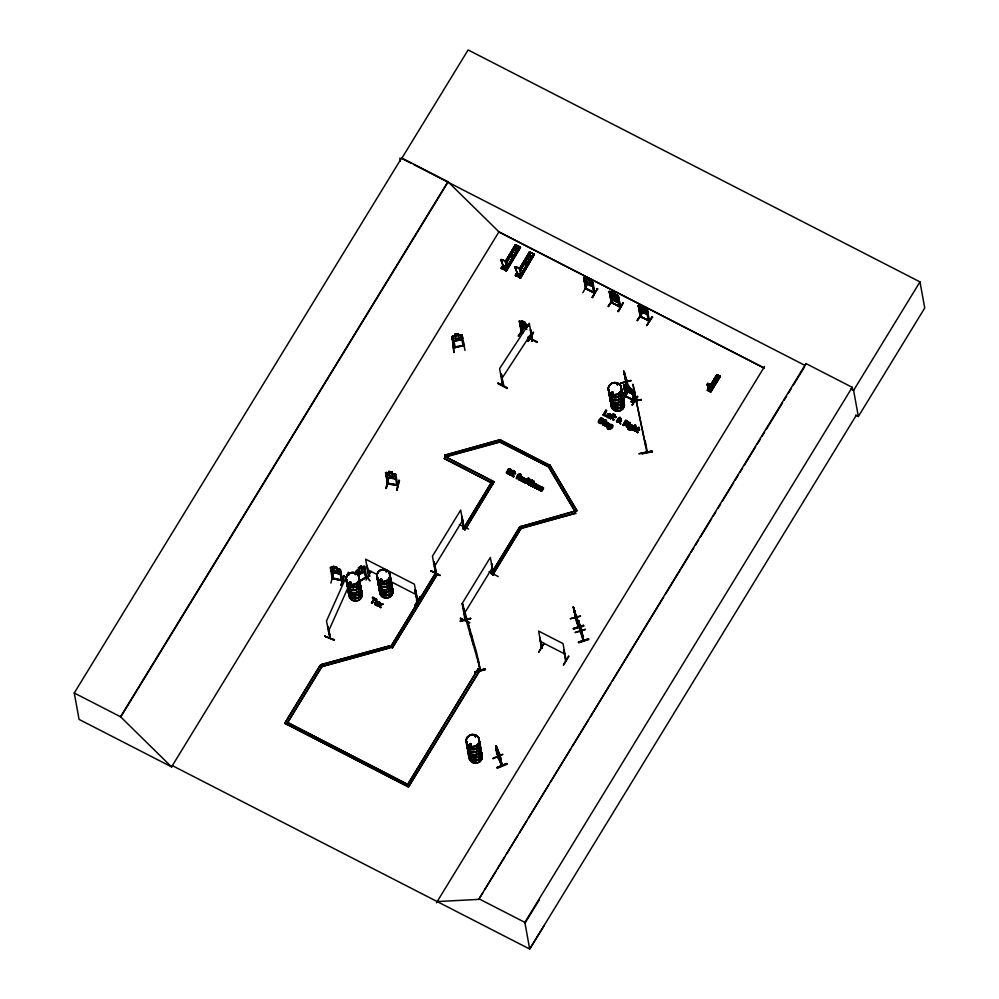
<?xml version="1.0" encoding="UTF-8"?>
<svg xmlns="http://www.w3.org/2000/svg" width="999" height="999" viewBox="0 0 999 999"><rect width="100%" height="100%" fill="white"/><g stroke="black" fill="none" stroke-linecap="round" stroke-linejoin="round"><path stroke-width="1.5" d="M636.126 401.498L636.276 400.462L636.151 401.598M522.465 477.285L522.265 478.359M368.731 575.624L369.405 576.086M368.718 575.212L369.705 576.011M417.644 600.374L416.458 600.274L417.607 600.661M520.292 322.29C517.544 317.232 526.348 348.364 520.754 323.489M529.545 335.726C528.483 337.013 531.93 336.626 529.77 335.776M530.569 336.238L530.169 336.488M625.461 396.378L625.724 395.604L626.198 396.403M626.348 396.803L625.486 390.509M634.765 400.274C632.579 399.238 637.112 402.722 626.435 396.553M542.544 490.097L542.37 489.223M585.514 288.661L583.628 277.435C592.157 276.386 599.537 293.169 585.352 282.742L584.253 280.881L585.476 282.642L592.382 286.176M584.727 278.321L583.716 278.197L584.54 278.621L586.538 289.123L585.451 288.212M586.438 289.073L585.539 282.792M594.455 292.882L585.551 288.311M594.08 292.482L591.845 282.367L592.857 282.492L594.855 292.994L585.801 288.349L583.728 277.51M594.78 292.607L593.743 292.532M611.113 302.222L620.516 306.88L618.518 296.441L617.694 296.016L618.044 299.3M611.176 302.547L612.1 303.097M611.738 299.725C613.661 306.993 611.625 299.225 611.288 302.635L609.29 291.383L618.231 296.091L617.12 295.03M618.194 295.966L620.329 307.242L619.305 306.78L620.342 306.793M640.197 316.758L638.249 305.482L647.202 310.19C650.174 317.32 643.169 312.675 639.984 310.776L638.823 309.016M640.571 316.346L649.2 321.278M648.314 320.529L649.412 320.592L640.921 317.145L639.173 306.656L638.349 306.231L639.348 306.356M436.313 571.965L435.377 572.714L435.901 571.753L436.388 572.34L434.078 561.763L435.876 572.29M464.123 527.01C462.075 529.52 464.635 524.525 463.511 527.547M465.596 620.079L465.659 619.093L465.072 620.054M493.743 573.975L493.269 575.262L493.818 574.35L492.844 575.024L493.743 574.437L491.508 563.773L493.356 575.112M540.509 488.324L541.508 487.087L543.231 487.687L543.256 488.748L543.606 487.912L541.47 486.875L540.634 488.661M509.927 472.34L508.716 474.1L506.518 473.002M539.635 487.075L539.098 485.876M497.689 756.443L498.214 757.829L495.791 745.741L498.189 756.792M501.785 764.784L499.837 754.32L501.798 765.821L499.213 753.084L499.65 754.62M498.164 756.48L502.172 765.634L499.837 754.32M503.009 385.127L501.261 374.175L503.558 384.752L502.847 385.277M531.818 340.821L532.704 340.259L531.755 340.909L532.642 340.259L530.407 329.595L531.755 340.909M606.83 416.034L608.079 413.686L610.551 414.273M610.826 414.885L610.714 415.784M536.975 487.312L537.025 488.049M618.369 418.818L619.855 417.345L621.091 419.105A1.349 1.249 -10.3 0 1 620.067 419.78L620.104 419.992A1.349 1.249 -10.3 0 0 621.128 419.33L620.154 417.42M374.675 603.471C374.7 605.781 378.221 605.132 374.887 604.42M522.09 480.844C522.352 478.196 525.936 475.961 523.176 479.97M334.49 639.597L324.725 636.338M324.787 636.238L334.34 640.197M510.926 255.544L511.238 254.658M513.124 256.019L513.249 255.357M513.236 255.756L513.211 255.082M512.187 475.349L512.312 476.223M527.322 483.116L528.708 484.702L527.285 483.354M541.421 647.851L541.558 647.477M542.032 647.677L541.446 648.264L542.157 648.064L539.785 637.437L541.421 647.926M565.359 660.102L565.933 660.726M604.145 420.741C603.521 426.423 593.593 422.789 601.286 417.782L603.933 419.817M349.213 582.854L349.75 582.042L349.538 582.979M349.525 582.554L350.412 583.428L350.724 582.217M355.344 574.45L355.307 574.737M380.332 579.82L380.582 579.095M380.319 580.019L381.381 580.069M386.326 570.741L385.839 571.053M386.588 570.879L386.463 571.728M470.904 743.543A6.606 6.119 -10.3 0 0 469.542 744.555L470.279 745.466M470.092 745.316L470.879 744.392M475.224 736.275L475.224 736.413M611.388 393.169L611.55 392.432M612.212 393.469L611.85 392.307M613.061 393.007L612.862 392.282M617.02 384.378L617.182 384.752M617.257 384.153L617.594 384.902L618.044 384.066M617.732 383.953L617.594 384.627L617.182 383.991M715.459 381.668L715.072 382.38M707.617 383.529L709.365 383.991L709.814 385.514A2.36 0.687 31.5 0 1 710.489 387.1L710.676 390.247L708.641 389.21L707.617 385.626A2.36 0.687 31.5 0 1 707.779 384.478L707.692 383.416L707.854 384.353A2.36 0.687 31.5 0 0 707.692 385.514L707.617 385.626M366.571 577.022L358.629 581.793L366.358 576.997M503.359 268.344L504.258 268.032M503.459 267.932L504.183 268.281L503.496 267.907M504.258 267.208L504.532 267.607M517.507 275.674L518.306 275.574M518.144 274.213C519.13 274.238 517.719 275.786 518.081 274.737M518.131 275.886L517.47 275.449M536.65 485.164L536.238 483.816M636.688 428.534C637.225 426.398 632.879 426.91 636.076 427.247M609.115 426.835C610.576 421.216 612.999 429.508 609.215 426.985M628.184 422.465L626.136 423.976L626.685 427.06L625.386 423.813L624.662 423.439L623.588 425.474L624.662 423.439M608.403 426.673L610.039 424.263L612.137 425.05M573.501 607.317L573.126 606.743L575.886 618.631M578.021 626.598L578.209 625.611M578.196 626.76L576.411 615.634L578.234 627.047L575.162 617.407M580.918 631.693L580.182 630.993M430.944 570.716L440.147 575.536L430.944 570.953M430.969 570.904L440.159 575.274M460.414 618.668L469.892 622.839L460.664 618.206M460.664 618.244L460.427 618.681M329.857 637.574L329.832 636.638L329.945 637.524M329.895 637.512L326.486 621.041L348.364 572.152L348.901 575.137M387.699 483.966L385.602 472.777L389.061 472.814L388.823 471.528M385.776 473.114L386.638 473.601L388.648 484.065L387.5 483.166M385.602 472.777L386.613 472.39M386.226 476.223L387.575 477.647L395.517 478.846L387.525 477.572M388.698 471.478L392.108 472.015L388.698 471.478L389.036 472.927L387.412 473.076L387.849 475.487L392.907 477.297L394.418 476.535L393.981 474.138L392.207 473.439L391.995 472.04M385.926 488.474L388.499 478.646L385.964 488.449M388.449 478.658L386.438 488.336M388.511 483.291L387.437 483.553M388.648 484.065L388.648 483.354L397.927 485.202L387.674 483.566L388.561 484.128M396.428 477.859L395.404 478.896M395.704 474.3L397.852 485.539L396.728 485.414L396.853 484.627M398.876 480.307L399.5 480.619L396.865 490.222L398.938 480.319M507.217 387.824L498.164 383.216M498.214 382.904L497.939 383.604L506.993 388.424M319.917 665.546L321.765 666.783L389.76 647.827L321.703 666.458L319.917 665.546L284.653 723.189L408.454 787.025L479.995 670.516L476.91 653.608L462.375 603.296L466.058 620.953L465.659 619.467L465.109 620.354L462.137 603.533L490.359 557.43L493.406 574.238M626.011 383.179L625.786 382.167M625.824 382.267L626.073 381.693M511.138 470.804L511.088 469.792M521.765 477.834L519.93 476.411L521.515 477.147M603.321 421.378L603.396 420.679M627.409 422.452L625.536 423.214M503.658 268.381L504.095 268.431M375.462 603.346L375.424 604.083L376.985 604.32L378.546 601.773L379.158 602.085L377.098 605.731L376.685 604.82M506.393 472.34C509.353 469.967 506.006 470.654 506.555 473.226M522.877 480.219L522.914 481.093M608.728 424.338L608.691 423.314M329.97 637.886L327.997 626.56L330.207 636.663M604.095 421.054L602.147 423.301L598.488 422.352M336.713 567.045L333.366 566.283L333.716 567.644L331.281 567.17L340.234 569.63L342.407 580.769L341.546 579.757M330.931 570.829L332.267 572.315M333.167 577.922L333.254 578.783L332.23 572.24M333.566 573.301L330.881 583.091M332.405 578.571L332.23 577.759M333.241 578.708L332.342 577.784M333.366 566.283L333.691 567.744L332.093 567.794L332.53 570.204L334.39 571.603L337.512 572.302L338.998 571.653L338.561 569.255L336.95 568.331M339.086 568.918L336.838 568.344M341.458 579.807L341.458 580.669L339.585 569.755L340.497 569.967L342.507 580.444L332.217 578.533L330.307 567.382L331.368 567.12M340.372 569.53L339.073 568.843M340.497 569.967L339.485 570.092M340.06 574.113L332.192 572.34M340.971 573.089L339.972 574.05M341.084 585.389L343.818 575.611L341.084 585.389L344.38 575.923L343.793 575.611M512.962 475.262L513.898 476.423L513.199 474.862M535.851 485.277L535.826 484.378M613.186 419.393L613.461 418.344M635.888 428.646L635.739 427.622L634.353 427.435L632.817 430.207L634.353 427.435M637.1 431.006L637.986 432.142M610.789 415.209C610.876 419.031 604.195 411.938 610.314 416.483M374.712 603.696L376.311 600.624L376.96 601.148L375.761 603.096M435.514 572.889L390.584 646.99L392.357 647.901L437.412 574.263L435.414 573.014M463.711 527.797L463.773 526.798L463.224 527.634M465.984 619.842L465.522 620.504M512.225 475.574L513.586 472.914L512.325 475.312M527.36 483.341L527.559 482.579M612.487 419.056L613.886 416.608L612.362 415.634L610.564 418.581L612.362 415.634M636.363 431.306L637.762 428.871M504.02 267.22L504.745 267.37L504.083 266.983M518.806 274.65L518.281 274.475M536.613 484.952L535.027 487.987L534.378 487.462L535.564 485.502M608.566 425.736C607.417 428.359 612.412 428.646 608.603 427.322M629.008 426.91L630.594 424.837L632.679 425.636M627.135 383.691L623.688 371.116M453.871 347.352L454.72 347.315M453.596 347.115L454.72 346.865L454.882 347.627C455.919 345.304 450.874 335.189 452.872 337.187M503.459 384.915L502.609 385.489L503.421 384.465M617.469 421.004L618.768 419.88L618.393 418.931M365.247 569.455L364.46 571.428L357.592 575.549L364.535 571.428L365.309 569.542M542.494 489.885L542.232 490.671M539.135 486.101L537.537 486.525L539.448 487.512L539.597 486.863M610.052 414.61C607.779 412.287 608.091 417.17 610.139 415.084M609.989 415.734L610.014 414.385M509.902 472.727L508.678 473.888L506.718 473.264M327.972 627.509L328.334 626.685M334.315 640.272L324.737 636.026M350.786 582.529L349.687 582.554L350.237 583.428M351.124 583.291L350.749 581.992L349.725 582.017M380.282 580.394L381.868 579.957M469.293 744.642L470.279 743.918M471.166 745.316L471.004 744.18L469.967 744.367M475.999 736.413L475.349 736.775M508.678 470.092L509.265 469.268L510.302 469.83M328.384 631.493L348.389 586.8M508.041 469.38L507.979 470.604M618.406 418.494L619.892 417.57M576.598 619.505L573.863 610.152L574.313 612.449M581.618 633.079L578.896 623.738L579.333 626.036M511.101 470.579L509.615 471.753L510.976 470.841M609.19 426.398L611.201 425.137M629.957 426.223C628.446 429.645 633.953 427.597 632.067 425.736M629.732 426.973L630.344 425.736M603.284 421.166L601.947 422.914L599.45 422.165L601.61 418.631L603.408 420.454M608.029 423.901L605.107 424.2M608.566 424.65L608.553 423.077L606.555 422.09L606.243 422.889L607.817 423.426M536.451 487.025L538.286 485.202L540.284 486.563M537.225 486.75C543.743 491.271 535.739 483.966 537.112 488.274M607.767 414.985L608.254 417.045M607.804 415.197L607.567 416.271M540.134 487.337L539.772 488.249M374.812 603.396L376.311 600.624M527.447 483.079L528.596 479.995M536.513 485.239L535.027 487.987M636.538 428.608C632.679 433.741 637.936 429.37 636.276 427.185M629.145 426.536L631.655 425.025A1.873 1.736 -10.3 0 1 632.729 425.849M535.814 485.052L534.415 487.674M635.851 428.421L634.452 431.044L635.601 428.871M522.927 480.432L524.325 477.797M502.122 765.546L498.139 756.78M637.137 431.218L638.324 428.971L639.497 429.757L638.324 428.971M501.635 261.513A3.534 1.036 30.8 0 1 501.298 259.665A3.534 1.036 30.8 0 1 505.631 261.838A3.534 1.036 30.8 0 1 505.969 263.686L506.256 268.406L503.184 266.87L501.735 261.326A3.534 1.036 30.8 0 1 501.398 259.478A3.534 1.036 30.8 0 1 505.744 261.651A3.534 1.036 30.8 0 1 506.081 263.499L506.356 268.219L503.296 266.683L501.735 261.326M501.885 268.669L501.448 267.657L502.872 265.259L507.592 268.244L503.221 265.447L501.248 268.356L502.784 265.709M505.157 261.813L515.284 244.78L520.616 247.415L506.543 270.966L501.248 268.356M505.244 261.85L515.584 244.668L520.192 246.965L506.231 270.729L520.192 246.965M503.184 265.834L501.298 268.381M505.519 261.913L515.309 244.805M503.321 265.984L501.898 268.381L501.448 267.657M505.744 262.1L515.984 245.13L505.831 262.15M506.056 262.262L516.296 245.292M504.295 266.471C502.422 270.005 501.048 269.33 504.008 266.184M506.331 262.312L516.508 245.255L505.944 263.898M504.07 266.283L502.422 268.856M505.631 263.674L516.508 245.255M505.856 263.861L516.833 245.567M503.271 268.781L502.934 267.857L504.545 269.705L504.47 268.344L503.059 267.645L504.67 269.493M505.057 270.23L518.331 247.977M515.709 253.459L505.594 270.504L518.993 246.603L519.717 246.965M517.27 250.849L518.831 248.227M518.943 248.276L505.694 269.78L506.168 270.629M505.956 270.679L520.242 247.153M515.734 268.756L515.846 268.569A3.534 1.036 30.8 0 1 515.509 266.721A3.534 1.036 30.8 0 1 519.842 268.893A3.534 1.036 30.8 0 1 520.179 270.741L520.354 275.637L517.282 274.101L515.734 268.756A3.534 1.036 30.8 0 1 515.397 266.908A3.534 1.036 30.8 0 1 519.742 269.068A3.534 1.036 30.8 0 1 520.067 270.916M520.654 278.209L515.546 274.887C520.791 266.845 512.05 281.493 516.895 272.952M515.546 274.887L520.279 277.934L534.29 254.208L529.383 252.01L519.255 269.043L529.695 251.898L534.29 254.208L520.641 278.209M517.282 273.077L515.359 275.587M519.63 269.156L529.695 251.898M515.996 275.612L517.432 273.227M519.842 269.343L530.094 252.372L519.942 269.38M517.282 274.101L515.846 268.569M520.154 269.493L530.631 252.56L519.742 270.904M518.119 273.426L516.246 276.036L516.883 276.361M519.642 270.866L530.894 252.772M518.181 273.526L516.296 276.074M519.955 271.091L524.65 263.249M526.211 260.627L530.107 254.083M520.054 271.141L524.762 263.286M526.298 260.677L530.219 254.133M517.245 276.236L518.781 276.723L517.157 274.887L517.47 276.286M517.669 275.899L518.181 275.412M518.568 275.587L517.032 275.087M520.629 274.8L532.317 255.157M519.705 277.747L519.043 277.397L533.766 254.183M521.216 275.1L532.155 256.78M519.892 277.56L532.267 256.818M520.054 277.909L534.34 254.383L520.329 277.972M522.065 321.004L524.887 322.402L526.048 328.833L521.041 326.336L519.255 321.141L522.352 322.19M522.24 322.09L522.015 320.804L523.226 327.435M521.041 326.336L527.01 329.195M524.975 322.415L521.953 320.904M525.212 323.701L525.037 322.315M528.309 325.662L520.179 321.228M609.627 294.081L618.681 298.601M609.677 294.243L610.501 294.093M610.202 297.627L611.425 299.363L618.456 302.909L619.255 302.148M611.363 299.363L618.506 302.822L619.218 301.998L618.131 296.066M615.297 295.442L612.325 293.843L612.612 295.317L610.501 294.255M618.531 298.664L615.584 296.641M371.166 571.353L366.021 580.107M368.718 576.061L369.705 575.861L369.33 576.435L368.544 569.954M523.938 327.572L518.656 336.388M523.976 327.797L518.231 336.213L523.888 327.709M527.634 325.999L528.633 326.111M529.595 336.551L530.494 336.438M527.884 340.896C541.021 322.265 526.236 338.936 528.434 341.371C535.664 329.495 534.677 329.583 527.934 341.109M417.307 601.011L414.885 589.835L415.709 590.259L417.707 600.761L416.833 600.274L415.147 591.271M415.709 590.259L414.71 590.134M434.078 561.763L435.826 573.251M433.928 562.712L434.39 561.925M463.199 527.772L461.825 516.433L464.085 527.197L463.711 526.423M463.673 527.772L462.137 516.595M459.34 524.562L468.593 529.058M420.317 596.578L414.96 605.032L415.509 605.506L420.729 596.803L415.497 605.469M420.267 596.403L415.122 605.282M435.976 572.227L435.502 573.001L432.455 556.193L460.664 510.089L463.723 526.898M435.826 573.164L436.313 572.427M463.773 609.103L466.108 620.916M492.832 574.837L491.833 563.936M465.197 620.342L466.009 619.305M498.214 576.548L489.023 571.64M628.096 391.745L623.176 399.001A6.693 6.206 -10.3 0 1 618.156 408.441A6.693 6.206 -10.3 0 1 610.839 400.849M622.839 400.274L628.071 391.596L622.901 400.287M632.367 394.043L625.312 390.447L623.588 385.127L625.599 396.503L633.753 399.862M632.005 389.735L633.728 400.537L632.005 389.735L632.829 390.147L634.727 400.611L625.399 395.929L626.323 396.403M632.829 390.147L631.818 390.035M637.337 396.266L632.242 405.182L637.474 396.503M632.08 404.92L637.861 396.728M544.118 643.456L538.661 652.222L543.918 643.556M563.573 650.049L565.896 660.776L563.761 649.75M565.559 659.902L565.659 660.202M568.618 656.031L563.399 664.909M563.623 664.997L568.893 656.343M171.641 766.92L79.071 719.405L74.263 693.006L401.648 157.942L447.902 181.693L498.951 231.83L763.798 367.769M411.263 163.324L401.735 158.441L468.119 49.95L919.979 281.88L924.737 308.017L858.353 416.496L855.581 415.084M544.005 925.811L529.695 949.05L172.352 765.634L171.578 766.895L120.517 716.745L447.902 181.693M120.617 717.232L447.989 182.18M171.578 766.895L498.951 231.83M444.393 458.703L445.367 456.693L499.812 441.795L548.601 466.833L499.875 442.12L445.417 457.018L444.393 458.703L491.82 483.041M284.715 723.513L319.98 665.871M321.765 666.783L286.488 724.425L321.765 666.783L321.166 664.622L389.235 645.991L389.822 648.151M374.675 599.188L376.298 600.024L374.637 598.975L372.215 603.221L371.566 602.884L374.038 598.863L372.415 598.026L372.702 597.265L376.635 599.487L372.702 597.265M371.566 602.884L374.001 598.638L372.415 598.026M372.215 603.221L374.637 598.975M376.298 600.024L376.586 599.263M376.91 600.936L375.824 604.47L377.023 604.545L378.546 601.773M377.098 605.731L379.158 602.085M589.248 278.871L586.313 277.235L586.588 278.709L585.164 278.371L585.601 280.769L587.287 282.567L591.408 283.741L589.16 278.858M589.547 280.057L589.223 278.771M582.879 292.695L587.749 283.853M591.433 281.156L592.469 282.118L594.505 292.857M592.857 282.492L591.845 282.367M500.836 440.109L499.875 442.12L500.836 440.109L549.625 465.147L548.651 467.157M592.607 297.702L597.427 288.649L592.145 297.302M434.353 566.658L462.562 520.541M390.584 646.99L434.827 574.662M463.186 528.946L491.346 482.505L463.186 528.946L464.96 529.857L494.143 481.73L445.367 456.693L494.205 482.067M610.389 292.257L609.378 292.145L610.202 292.57L612.05 303.034L620.304 306.368L620.079 307.23M392.357 647.901L437.362 573.938M464.96 529.857L494.143 481.73M609.852 294.93L611.076 296.678M612.2 292.47L611.975 291.184L612.25 292.657L610.826 292.32L611.675 297.302L613.374 299.076L617.519 300.212L616.633 295.292L615.059 294.093M615.147 294.106L614.885 292.707M612.687 299.038L608.116 306.456L613.161 299.313M613.124 299.088L608.541 306.643M611.95 303.059L612.312 302.385M617.095 295.105L615.109 293.993M511.376 471.153L509.74 475.012L510.339 475.324L512.112 472.152L513.623 473.139M618.518 296.441L617.507 296.316M509.74 475.012L511.538 472.065M510.339 475.324L512.112 472.152M514.522 471.665C516.021 472.265 513.773 470.729 513.923 472.652L512.45 471.553M618.119 300.212L613.361 297.889M618.918 299.463L617.981 300.224L613.848 298.102M512.425 471.89L514.448 470.991L513.923 472.652M513.236 475.074L514.198 473.226L515.359 474.026L514.497 472.752L515.609 473.326M514.535 472.964L515.097 471.765M512.275 475.999L513.573 476.935L513.848 476.211M517.832 474.662L517.794 474.45M623.051 302.56L618.281 311.676C625.187 299.975 625.024 299.5 617.894 311.451L617.732 311.201M520.591 474.088C521.578 476.123 519.118 473.139 518.906 475.062L519.842 475.699L518.531 475.449L516.758 478.621L516.146 478.296L517.507 474.925M518.244 474.875L519.43 473.713L520.904 474.5M516.758 478.621L518.531 475.449M519.842 475.699L518.868 474.85M519.805 475.474L519.555 476.173M522.29 477.023L520.254 475.811L519.892 476.398M522.39 477.035L520.829 480.706L518.956 479.67A1.274 1.174 -10.3 0 1 518.356 478.958M520.741 479.545L521.291 478.384C519.23 476.511 518.144 480.219 520.741 479.545L521.291 478.384M518.793 477.922L521.628 477.809M521.603 478.134L521.703 477.172M523.726 477.485L522.052 480.619L522.739 481.818L524.138 481.905L522.489 481.456M522.789 480.581L524.438 481.418L525.961 478.633L526.573 478.946L524.512 482.592L524.1 481.68M524.438 481.418L525.961 478.633M528.896 478.371L526.023 483.366L525.412 483.054L528.284 478.059L528.946 478.596L528.284 478.059M525.412 483.054L528.334 478.284M529.045 480.419L529.607 479.22L530.257 479.745L529.657 480.731L530.781 481.306L529.333 480.994L528.021 483.466M529.657 480.731L530.219 479.532M528.671 484.49L528.384 483.816M529.62 480.519L530.494 481.793M528.708 484.702L528.983 483.966M529.145 484.977L532.03 479.982L532.642 480.294L529.757 485.289L529.108 484.752L529.757 485.289M529.72 485.064L532.642 480.294M533.029 481.518L534.09 481.268L533.766 482.092L533.029 481.518L533.766 482.092M530.669 485.751L532.729 482.105L533.341 482.43L531.281 486.063L530.631 485.539L531.281 486.063M533.079 481.73L533.404 480.919M531.243 485.851L533.341 482.43M535.876 484.602L534.315 484.065L532.779 486.838L532.18 486.525L534.228 482.879L536.038 483.878M532.18 486.525L534.228 482.879M532.779 486.838L534.315 484.065M644.168 308.104L645.604 309.39L646.041 311.788L644.73 312.05L640.234 308.803L639.797 306.406L641.221 306.743L641.046 305.369M637.512 320.729L642.794 312.088M642.382 311.888L637.087 320.554L642.881 312.163M548.601 466.833L549.625 465.147M646.653 310.102L647.489 310.527L646.478 310.402L648.413 321.004L648.451 320.092M536.975 488.861C538.973 490.571 539.835 488.486 537.212 488.261M538.823 489.66L539.173 488.823M542.345 490.247L541.558 491.033A1.598 1.486 -10.3 0 1 540.659 490.959C537.462 487.749 541.221 491.508 541.745 489.635M539.285 489.91L539.635 489.035M464.847 612.674L492.257 567.882M491.246 573.326L493.019 574.238L521.228 528.121L493.081 574.562L491.246 573.326L519.455 527.21L521.228 528.121L575.686 513.224L521.291 528.446L519.455 527.21M491.296 573.651L519.517 527.534M652.522 317.095L646.74 325.499L652.01 316.646L652.534 317.12M652.16 316.895L646.74 325.499M605.918 410.202L603.171 414.985L605.918 410.202C608.329 412.137 599.987 419.23 606.568 410.539M598.526 422.565L601.286 417.782M599.974 422.627L601.61 418.631M605.968 416.421C607.092 415.334 604.083 416.933 603.121 414.772M626.51 386.213L626.273 384.927L629.283 386.463L629.507 387.749M624.15 388.698L625.449 390.322M625.986 386.101L632.567 393.856M605.669 421.541L603.608 425.174L602.996 424.862L605.057 421.216L605.706 421.753L605.057 421.216M605.369 420.629L606.43 420.379L606.093 421.203L605.369 420.629L606.093 421.203M602.996 424.862L605.094 421.441M605.406 420.841L605.731 420.03M625.312 390.447L632.355 394.068L633.166 393.294M609.365 417.894C610.714 416.146 607.879 419.218 607.217 416.82M606.555 422.09C605.119 423.276 608.978 422.565 607.904 424.425M611.338 415.109L609.989 418.494L611.638 414.635M612.05 414.847C614.335 411.463 615.746 418.281 612.712 415.035C614.772 414.56 614.472 414.86 612.674 415.372M629.22 386.551L626.223 385.015M612.087 415.06L613.311 414.123L614.735 414.685M608.528 424.425L607.142 426.985L605.257 425.949A1.274 1.174 -10.3 0 1 604.657 425.249A1.436 1.324 -10.3 0 1 604.857 424.513L605.694 423.651L607.867 424.2M607.005 425.611L607.592 424.662L605.469 424.587L605.419 425.337L607.042 425.836L606.131 425.861L605.694 424.587L607.629 424.887L607.042 425.836M613.386 416.358L613.349 416.146M613.848 416.396L612.562 419.705M614.173 416.133C614.023 414.21 616.271 415.746 614.772 415.147M612.262 424.925C615.384 428.746 606.193 430.756 607.929 428.209M614.447 416.708L615.609 417.507L614.447 416.708C611.613 417.882 615.197 421.191 613.149 419.18M614.785 416.446L615.908 417.02L614.785 416.446L615.347 415.247M607.392 428.633L607.717 427.809M613.049 419.955L614.148 419.905M615.609 417.507L615.871 416.808M634.577 400.574L632.592 389.747L624.387 385.277L626.623 386.301L626.273 384.927M610.414 427.872L609.427 428.796L608.116 428.209M610.739 427.622L611.525 425.162M610.451 428.096L609.465 429.008L607.792 428.047M612.837 425.212L610.114 429.183L607.342 428.409M619.467 419.767L619.967 421.678L620.804 420.179L621.44 420.504L620.117 422.202L620.591 423.926L619.455 422.29L616.982 421.89A1.648 1.523 -10.3 0 1 616.67 421.353A1.486 1.386 -10.3 0 1 616.695 420.467L618.556 419.293M625.699 420.354L622.939 425.137L625.699 420.354C628.708 420.129 628.796 425.012 626.136 423.976M626.023 421.203L625.012 423.151L626.023 421.203L627.122 422.015M408.454 787.025L479.97 669.73L478.184 668.818L407.704 784.427M408.516 783.104L478.184 668.818M626.997 427.023L629.083 423.588L629.695 423.901L627.647 427.547L626.997 427.023L629.083 423.588M629.432 423.214L629.757 422.402L630.132 423.576M629.695 423.901L627.647 427.547M632.817 425.499C634.427 426.998 630.057 432.317 627.934 429.208C628.034 428.858 633.016 429.845 629.358 428.121M633.378 425.799L630.656 429.77L627.934 429.208M635.089 424.9L632.205 429.895L635.089 424.9L635.739 425.437L634.69 427.16M634.64 426.948L635.701 425.212M637.35 428.658L637.599 427.959M637.724 428.646L636.563 432.13M638.011 428.171L639.223 427.497L638.661 428.708L639.497 429.757M638.049 428.396L638.611 427.185M638.661 428.708L639.223 427.497M637.374 430.806L638.373 429.183M636.288 431.331L637.712 432.679L637.012 431.306M639.447 429.545L638.623 428.484M637.712 432.679L638.024 432.155M709.814 385.514L709.889 385.402A2.36 0.687 31.5 0 1 710.564 386.988L710.751 390.134L708.716 389.086L707.692 385.514M707.592 390.322L708.753 388.686M707.742 390.447L716.895 374.625L707.354 390.247L717.095 374.55L720.429 376.411L710.863 392.033L707.342 390.234M717.719 374.987L708.403 390.784L717.707 374.937L707.554 390.259M717.919 375.162L708.391 390.784M709.377 390.022L709.203 389.523M709.402 390.409L708.466 389.935M710.052 391.571L719.58 375.886L720.204 376.261L710.651 391.87L719.817 376.111M709.877 391.533L719.405 375.899M436.426 902.821L764.572 366.521M437.187 901.573L478.733 899.387L805.968 363.574L852.222 387.312L852.759 390.284M479.545 898.064L482.804 892.731M484.44 890.072L495.841 871.44M497.465 868.78L504.795 856.792M506.431 854.133L517.832 835.501M519.455 832.829L526.785 820.853M528.421 818.193L548.776 784.914M550.412 782.254L570.766 748.975M572.402 746.303L588.686 719.68M590.322 717.02L610.676 683.741M612.312 681.081L663.623 597.215M665.247 594.555L689.685 554.62M691.308 551.96L693.756 547.964M695.391 545.304L698.638 539.972M700.274 537.312L711.675 518.681M713.311 516.021L715.746 512.025M718.194 508.029L720.641 504.033M722.265 501.373L733.666 482.742M735.301 480.069L738.548 474.75M740.184 472.09L742.632 468.094M744.255 465.434L755.656 446.79M757.292 444.13L760.551 438.811M762.175 436.151L764.622 432.155M766.245 429.495L782.542 402.872M784.165 400.199L786.613 396.216M788.236 393.544L791.495 388.224M793.131 385.564L804.532 366.92M856.255 415.322L529.695 949.05L524.85 922.364L852.222 387.312M858.353 416.496L853.608 390.359L919.979 281.88M524.987 923.126L539.285 899.899M462.887 345.592L453.808 347.028L453.958 347.839M453.771 347.477L464.085 345.604L463.161 345.879M464.023 346.054C467.882 344.28 449.001 349.101 454.832 347.714M461.738 339.76L462.749 338.199L462.112 334.752L458.504 334.965M461.825 339.797L453.771 341.109L461.825 339.797L462.762 338.311M501.073 375.112L501.573 374.338M532.642 340.259L532.067 341.084L530.731 329.77M503.146 384.153L503.084 385.502M506.968 388.499L507.23 387.799M528.084 337.45L537.337 342.02L528.009 337.337M501.51 379.046L531.156 333.691M578.608 626.897L575.686 617.469M580.194 631.131L583.254 640.621M583.541 640.134L580.706 631.043M511.9 471.466L513.011 470.417L514.485 471.203M518.319 474.762L520.304 474.125M607.442 414.235L607.03 416.733M608.816 425.562L611.113 424.438A1.873 1.736 -10.3 0 1 612.187 425.274M603.034 421.678L600.349 422.602M620.317 420.941L619.967 421.678M508.079 469.605L508.691 468.831A1.611 1.486 -10.3 0 1 509.602 468.718L511.001 469.767M620.416 418.843L619.293 419.393M630.769 428.758L629.745 429.37L628.433 428.571M452.747 342.807L453.971 352.597L452.747 342.632M518.556 478.234L519.393 477.372L521.565 477.922M621.253 420.804L620.117 422.202M513.099 255.906L511.263 256.194M525.174 262.238L526.498 261.676L527.372 262.7M435.901 572.739L437.412 574.263M355.219 574.175L355.956 574.025L355.169 573.851M349.313 583.041L349.975 583.766L351.049 583.216M385.714 571.478L386.326 571.49M381.78 580.182L380.956 580.644M612.712 393.331L612.974 392.42M613.186 393.281L611.7 393.494M475.237 735.988L475.349 736.862M469.318 744.842L470.017 745.791L471.091 745.242M359.777 574.338L358.541 567.819L361.376 566.046L358.441 567.844L358.678 569.13L355.819 571.378L356.306 573.763M500.736 761.825L500.337 757.929M635.851 400.761L636.65 401.685M395.429 478.796L396.328 477.734M532.305 339.573L532.205 340.572M499.862 759.477L497.202 754.008L500.586 760.526M500.499 762.1L496.765 752.984L500.786 761.675M503.896 268.481L503.946 267.62M539.772 489.273L541.47 490.222L540.859 488.773M503.883 268.194L504.158 268.219M711.325 390.01L709.24 389.323L708.741 390.284M512.1 471.191L514.21 471.016M537.537 486.525L538.898 486.001M608.079 414.76L609.902 414.46M543.081 488.449L541.495 487.5L542.132 489.135M542.357 487.787L541.271 488.286L542.544 489.76M341.408 580.232L340.122 572.739M575.923 618.718L573.988 608.166L575.874 618.456M358.841 569.193L357.455 570.516L357.892 572.927L359.54 573.051L363.561 569.455L363.124 567.057L361.576 567.519M592.32 286.276L593.156 285.452M647.789 313.486L647.015 314.223L640.109 310.677L638.985 308.966M366.708 576.96L365.871 577.434M508.254 469.368L508.728 469.043A1.611 1.486 -10.3 0 1 509.64 468.931L510.814 469.53M360.439 586.45L360.464 586.425A6.606 6.119 -10.3 0 1 361.051 587.924A6.593 6.106 -10.3 0 0 360.389 586.475L360.027 586.937M630.381 425.949L632.105 425.961M388.411 484.128L397.652 484.74M397.714 485.551L387.487 483.878M512.912 256.144L512.087 256.493M527.022 263.374L525.886 263.699M617.394 384.19L618.094 384.091M386.438 571.64L385.914 571.653M607.792 414.148L609.627 413.723M537.237 485.914L538.711 485.414L540.172 486.288M452.922 335.951C450.624 336.638 452.023 340.434 453.846 341.046M493.469 574.138L492.782 574.637L493.406 575.137M512.762 471.428L513.923 471.54M519.168 474.725L520.541 475.012M361.513 567.432L364.685 566.083L366.67 577.447M356.73 570.441L363.574 566.258M358.916 569.63L361.663 567.956M359.353 572.027L362.1 570.354M363.798 567.057L364.797 566.858L363.986 567.345L366.009 577.784M356.83 571.678C354.545 571.915 358.678 571.116 357.367 574.662M358.579 581.518L365.559 577.297M358.828 582.067L366.695 577.31M363.861 572.789L369.992 580.906L364.385 572.689M625.649 396.016L624.113 387.1M541.995 490.621L541.52 490.821A1.598 1.486 -10.3 0 1 540.621 490.746L539.248 489.685M548.126 466.034L575.212 511.713L548.176 466.371L549.925 465.072L577.01 510.751L520.766 526.623L576.947 510.427M548.176 466.371L549.925 465.072M630.594 425.774L631.755 425.711M382.155 603.621L380.519 604.67L382.892 604.195L382.205 603.846M377.535 605.756L379.92 605.282L378.259 606.318C375.062 605.456 384.153 603.608 377.572 605.968M380.794 607.629L380.007 607.017L380.794 607.629L380.569 605.019L382.854 603.983M382.892 604.195L380.569 605.019M458.616 334.902L458.379 333.616L454.957 334.215L455.332 335.627L453.696 336.363L454.133 338.761L456.031 339.485L459.228 338.923L460.751 337.6L460.314 335.189L458.529 335.065L458.279 333.678L455.094 334.34M511.5 254.583L512.387 254.445M495.929 748.376L496.703 753.121M496.965 749.562L498.426 752.459M498.364 754.083C490.447 736.126 506.743 774.5 498.226 753.271M498.064 754.807L499.587 758.229L497.177 750.724M496.653 751.785L497.227 754.045M612.062 392.395L612.712 392.182M714.297 381.131L715.471 381.743M715.059 382.305L714.273 382.33M386.113 571.016L386.738 571.116M380.457 578.983L381.231 578.871M496.016 746.265L499.213 753.084M496.69 746.99L498.351 751.173M496.303 749.238L497.052 751.373M492.844 758.278L502.609 754.27M502.759 754.495L493.044 758.765M498.114 757.804L497.44 752.622M500.062 758.353L498.189 754.17M497.052 767.532L506.83 763.586L507.08 764.247L497.315 768.243L497.052 767.532L506.818 763.523M497.09 767.744L506.843 763.611M521.478 331.643L521.977 332.405M530.307 336.888L529.532 336.451M368.831 575.661L366.933 565.209L369.48 576.386M593.93 292.52L592.032 282.068M611.463 302.297L611.987 302.66M620.179 307.205L611.288 302.635M640.421 316.383L649.375 320.941M618.006 421.878C620.804 421.953 617.582 422.864 617.407 421.004M573.364 607.429L574.8 611.126M574.413 612.387L576.635 619.617M575.711 616.221L575.149 612.387M575.786 614.373L576.111 615.933L573.364 607.255M580.469 616.208L570.179 618.756L580.444 616.083M576.735 619.392L576.223 615.908M578.496 620.804L581.243 629.482M580.731 629.795L578.733 620.903L580.431 631.992M579.32 625.998L581.768 633.166M573.364 628.483L583.466 625.349L583.666 626.073L573.414 628.721M573.376 628.621L583.466 625.337M573.538 629.108L583.666 626.061M582.892 639.51L583.279 640.721L581.43 629.22L583.466 639.735M575.312 632.592L585.439 629.52M575.212 632.355L585.339 629.283M578.359 641.982L588.498 638.973L578.409 642.207M588.511 638.998L578.571 642.719L588.686 639.635L588.486 638.91M625.199 375.549L623.925 371.815L624.525 372.565M624.288 372.465L624.55 373.888L624.175 372.777M624.313 374.563L626.548 380.344L623.888 371.64M626.023 378.833L626.435 380.382M627.484 386.151L626.76 380.082L628.096 386.9M627.01 380.931L626.398 380.182M631.068 380.694L620.716 383.017L631.006 380.432M627.172 383.803L624.8 376.81M623.813 393.481L629.457 391.133M623.663 392.957L629.495 391.346M623.676 392.969L629.52 391.433M463.773 610.501L463.873 609.552L465.709 621.053M460.327 620.866L470.666 618.531L460.327 620.879M470.666 618.531L460.477 621.39M460.439 621.266L470.616 618.269M477.822 659.115L480.319 670.317L478.171 659.015M475.062 671.765L485.239 668.843L475.087 671.902L485.427 669.555L475.237 672.414M475.074 671.89L485.227 668.818M614.26 297.64L616.608 297.739L614.972 298.264L617.257 300.761L614.41 298.239L612.025 298.177L613.723 297.627L611.538 295.254L614.472 297.69M499.275 439.96L444.892 455.182L499.275 439.96L499.875 442.12M634.465 390.484L636.588 401.91M641.296 399.5L630.968 401.873L641.321 399.65M641.308 399.55L630.869 401.461L641.346 399.775M645.179 440.809L647.34 452.197L646.803 451.81M652.409 451.698C644.755 451.386 626.123 457.067 652.26 450.961L641.97 453.484L652.409 451.685L642.057 453.883M617.07 297.69L612.961 296.516M435.914 571.84L435.414 572.577M455.319 335.527L452.884 336.026L462.025 334.89L463.961 346.129M534.615 483.578L536.276 484.04M606.755 426.311L605.294 426.173A1.274 1.174 -10.3 0 1 604.707 425.462L604.632 425.025A1.436 1.324 -10.3 0 1 604.82 424.3M520.454 480.032L518.993 479.882A1.274 1.174 -10.3 0 1 518.394 479.183L518.319 478.733A1.436 1.324 -10.3 0 1 518.518 478.009M612.112 391.983L613.099 392.207M612.612 393.706L611.888 393.631M610.701 427.397L609.552 427.26M520.704 479.333L519.205 478.521L521.328 478.596M609.677 417.033L608.628 416.983M609.752 417.27L607.617 416.283M634.39 427.647L635.776 427.847M524.4 481.193L523.001 481.006M534.353 484.278L535.739 484.478M709.427 389.935L709.69 389.51M463.261 340.771L464.997 350.424M463.923 345.292L462.999 346.191M463.149 346.203L461.201 335.714L462.087 335.214M342.17 580.831L332.317 578.496M610.214 291.483L609.228 291.483L609.952 294.98M638.199 305.569L639.185 305.569M624.512 385.227L623.513 385.239L624.462 385.314M519.118 246.678L504.97 270.18M533.429 253.871L519.38 277.497M526.211 263.836L525.012 262.675M380.956 580.394L380.244 579.857M609.328 417.682L607.517 417.095M538.786 489.448L537.749 489.26M529.02 484.19L528.084 483.591L529.333 480.994M386.601 472.49L395.816 474.3L392.307 473.414L392.108 472.015M394.917 474.925L395.916 474.737L394.98 474.587L396.815 485.377M580.606 631.268L583.678 640.571L581.43 629.22M480.044 669.367L479.882 670.341M707.854 383.379L709.59 384.44M331.431 567.919L330.419 568.044L331.331 568.256L333.341 578.733M339.997 573.95L332.305 572.215L331.069 570.741M333.391 578.134L341.321 579.919M332.342 578.196L342.382 580.382M611.238 294.892L612.674 295.217M522.302 322.29L520.866 321.953L521.303 324.363L523.001 326.149L527.135 327.272L526.698 324.875L525.112 323.688M626.56 386.401L625.137 386.051L625.574 388.461L627.26 390.259L631.38 391.433L630.943 389.036L629.358 387.837M498.051 757.342L498.563 756.805L498.776 757.891M501.635 765.409L497.677 756.68M606.593 422.302L608.591 423.301M637.662 432.455L636.713 432.067M634.427 400.899L625.561 396.366M640.946 317.108L648.413 320.242M649.125 320.991L647.165 310.065M399.063 480.519L396.953 490.197M509.989 469.592C506.83 469.355 510.901 472.802 510.264 469.605M526.473 261.576L527.335 262.425M511.813 256.568L511.063 255.981M330.257 637.175L327.997 626.56M469.542 744.755L470.067 745.391M575.624 617.782L573.713 607.33M580.519 632.292L578.296 620.404M465.709 619.63L466.034 620.854L465.334 619.842M646.84 452.122L632.954 384.215L636.226 401.985M612.387 294.031L615.197 295.442M515.134 255.594L510.539 253.296M523.214 262.924L527.784 265.085M517.095 273.177L521.316 275.162M517.395 273.926L520.467 275.462M525.112 323.651L528.209 325.637M522.377 322.714L525.199 324.126M522.814 325.112L525.624 326.523M365.846 577.884L364.61 571.54M522.377 332.442L521.553 332.03L519.655 321.578M522.002 332.367L521.278 332.28L519.305 321.041M624.675 386.026L623.663 385.914L624.487 386.326L626.485 396.828M413.986 164.723L805.344 365.597M850.848 388.948L853.608 390.359M498.426 231.756L764.223 368.181M611.912 291.271L614.972 292.719L612.025 291.371M610.102 291.508L612.312 292.557M597.914 289.086L597.365 288.599L592.107 297.465M586.625 288.773L593.781 292.195M594.567 293.244L585.676 288.736M716.146 376.223L719.193 377.784M707.479 389.785L710.614 391.808M708.691 390.559L709.54 391.171L709.49 390.272M629.42 387.737L632.542 389.835M605.956 410.427L606.605 410.751M625.736 420.567L628.184 422.377M630.494 422.977L629.757 422.402M626.061 421.428L626.698 421.753M612.637 415.147L614.135 415.921M612.399 415.859L613.886 416.608M624.962 422.927L626.585 423.651L627.335 422.077M608.041 414.535L609.952 415.522M624.7 423.651L625.386 423.813M604.095 414.56L606.293 415.884M609.952 418.269L610.601 418.806M622.901 424.925L623.588 425.474M632.167 429.682L632.817 430.207M634.415 430.831L635.064 431.356M605.769 420.242L606.468 420.604M601.648 418.856L603.246 420.042M602.959 424.65L603.608 425.174M606.493 426.461L607.142 426.985M500.899 440.434L549.687 465.484M532.679 480.519L532.03 479.982M533.441 481.131L534.14 481.493M530.257 479.745L529.607 479.22M512.387 471.665L513.886 472.44M533.379 482.642L532.729 482.105M537.499 486.301L539.448 487.512M520.192 480.182L520.829 480.706M523.863 482.067L524.512 482.592M525.374 482.842L526.023 483.366M444.33 458.379L493.181 483.741M463.124 528.621L464.91 529.532M540.521 641.533L564.922 654.058M367.495 569.617L376.985 574.487M390.534 581.443L416.283 594.655M379.645 602.335C381.418 603.184 378.084 601.748 379.87 604.919M371.528 602.672L372.177 602.996M478.246 669.143L480.019 670.067M390.522 646.665L392.307 647.577M408.104 784.627L287.462 722.414L409.49 785.339M284.653 723.189L408.404 786.7M478.596 898.625L524.85 922.364M74.263 693.006L120.517 716.745M527.971 337.375L537.037 342.495M498.201 383.129L507.267 388.024M602.385 418.356L604.133 420.367M537.412 489.323L536.438 488.286M609.964 413.648L610.864 415.097M629.894 427.709L631.281 428.196M522.09 476.81L520.254 475.811M714.297 382.392L713.885 381.705M381.68 579.108L381.955 579.532M380.444 580.631L380.032 580.007M649.338 320.841L647.489 310.527M615.496 296.628L617.082 297.814M501.76 764.46L501.336 765.047M521.441 332.417L522.29 332.792L522.265 331.93M619.405 306.768L618.781 301.985M452.485 340.01L453.858 341.159M530.107 252.372L529.383 252.01M512.4 476.173L513.573 476.935M499.325 758.79L499.825 759.228L498.626 754.932M542.594 487.737L543.231 488.723M617.832 421.965C616.221 420.005 620.304 418.231 619.38 422.09M539.31 486.014L539.66 486.713M507.267 473.002C511.426 474.088 506.505 469.143 507.455 473.351C511.438 474.2 506.868 468.643 507.205 473.051M541.67 489.672L540.596 488.436M629.145 427.909L630.956 428.459M627.085 421.803L627.434 422.477M607.255 417.033L606.843 416.183M536.713 488.811L536.301 487.949M537.075 488.049L539.135 488.798M522.34 481.506L522.077 480.869M361.613 567.332L361.376 566.046M520.029 324.538L521.166 326.236M610.014 294.88L611.138 296.591M536.426 483.991L536.688 484.902M549.987 465.409L577.01 510.751M580.681 631.38L578.733 620.903M496.753 749.912L497.365 750.948M496.753 751.161L497.352 752.197L495.904 746.465L497.789 749.6M496.391 747.364L496.978 748.413L496.79 746.94M626.111 380.631L624.637 374.325L625.923 379.608M510.964 469.542L511.201 470.541M496.978 750.749L497.914 753.658L497.302 753.271L499.825 757.979L498.214 751.161M646.79 452.135L647.09 451.273M497.877 753.783L499.138 756.518L498.201 752.122M578.521 620.891L578.146 620.317L580.219 631.593M499.488 754.457L499.862 755.269M498.626 753.683L499.388 755.581M573.663 608.391L574.088 609.49M578.683 621.965L579.108 623.076M374.787 604.445L374.637 603.746M497.19 753.558L498.064 756.056M496.828 749.774L497.677 752.272M579.183 623.501L580.544 628.771L579.62 625.898M576.411 615.634L576.685 616.483L576.061 615.746M574.6 612.325L575.524 615.184L575.087 612.787M631.031 380.569L620.879 383.541M634.015 390.634L633.816 389.885M626.186 381.868L627.322 386.039M625.674 382.018L626.972 386.138M575.149 511.388L575.736 513.548M520.704 526.286L521.291 528.446M444.83 454.857L445.417 457.018M464.273 613.748L478.821 664.073M625.948 378.746L625.287 375.462M620.079 421.99L620.591 423.926M579.12 624.375L579.807 626.935M574.1 610.789L574.787 613.349M624.612 375.174L625.262 377.747M508.616 470.092L509.328 471.403L510.427 469.892M619.155 419.23L619.63 417.857L620.579 418.781M634.852 394.667L645.766 445.854M618.331 418.606L618.593 419.505L616.733 420.679A1.486 1.386 -10.3 0 0 616.645 421.278A1.648 1.523 -10.3 0 0 617.02 422.102L619.455 422.29M641.258 316.808L639.622 307.854M805.968 363.574L806.106 364.335M708.553 389.797L708.603 390.696M646.927 311.601L648.563 320.554M643.793 306.905L644.018 308.192L643.843 306.805L640.933 305.269L641.221 306.743M638.361 305.544L640.309 316.783M618.593 302.285L619.442 306.905M615.259 295.342L615.434 296.728M614.36 292.769L612.562 291.845M614.797 295.304L612.986 294.405M626.76 380.082L628.109 387.55M626.51 380.257L627.472 385.514M624.275 371.715L626.098 383.216L623.801 371.091M609.565 291.845L611.588 302.297M621.44 420.504L620.804 420.179M586.413 277.322L586.65 278.609M532.867 256.593L528.296 254.433M530.494 260.577L525.911 258.416M529.22 262.7L524.637 260.539M518.768 249.35L514.185 247.19M517.819 250.949L513.236 248.788M532.317 340.047L529.258 323.239L499.612 368.594L502.659 385.402L501.261 374.175M516.383 253.346L511.813 251.174M579.67 624.35L580.057 625.998M524.413 322.365L522.602 321.466M574.65 610.776L575.037 612.412M566.071 660.401L563.024 643.606L538.623 631.081L541.808 648.463M513.174 472.702L513.099 472.664M454.957 334.215L455.194 335.502M454.52 346.853L454.682 347.764M453.796 346.978L453.958 347.889M451.873 337.025L453.833 347.814M399.837 158.054L400.387 161.101M498.701 755.356L499.138 757.766M496.84 747.09L497.077 748.376M495.679 745.778L496.703 751.872M480.332 669.817L479.62 669.305M471.241 633.978L473.139 644.43M468.743 625.324L470.641 635.776M464.085 609.265L465.397 616.458M416.908 600.287L417.532 601.061L414.385 584.203L365.597 559.165L368.481 575.536M385.614 472.677L387.687 484.016M389.235 645.991L321.166 664.622M361.288 566.146L362.512 572.664M355.981 571.428L356.406 573.701M336.613 567.057L336.913 568.431M604.095 420.154L604.183 420.966M603.371 420.229L603.433 420.904M380.394 602.722L380.519 604.67M379.92 605.282L380.045 607.242M622.277 392.457A6.693 6.206 -10.3 0 1 615.821 400.449A6.693 6.206 -10.3 0 1 609.378 392.769M622.215 392.657A6.593 6.106 -10.3 0 1 615.846 400.512A6.606 6.119 -10.3 0 1 609.49 392.957A6.593 6.106 -10.3 0 0 615.846 400.512A6.606 6.119 -10.3 0 0 622.227 392.657M609.939 395.392A6.593 6.106 -10.3 0 0 617.145 402.872A6.606 6.119 -10.3 0 0 622.015 393.618A6.593 6.106 -10.3 0 1 617.145 402.872A6.606 6.119 -10.3 0 1 609.927 395.392M621.091 388.087A6.693 6.206 -10.3 0 1 616.171 397.49A6.693 6.206 -10.3 0 1 608.853 389.885M621.066 387.949A6.693 6.206 -10.3 0 1 616.146 397.34A6.693 6.206 -10.3 0 1 608.816 389.747M622.926 396.915A6.593 6.106 -10.3 0 1 616.333 403.196A6.593 6.106 -10.3 0 1 609.765 397.24M622.04 393.881A6.593 6.106 -10.3 0 1 622.702 395.342M624.113 403.134A6.593 6.106 -10.3 0 1 618.618 410.914A6.618 6.131 -10.3 0 1 611.163 405.094A6.593 6.106 -10.3 0 0 618.618 410.914A6.618 6.131 -10.3 0 0 624.15 403.184M623.701 404.046A6.593 6.106 -10.3 0 1 610.776 402.772A6.606 6.119 -10.3 0 0 617.345 408.753A6.606 6.119 -10.3 0 0 623.938 402.46M390.197 577.884A6.693 6.206 -10.3 0 1 385.277 587.275A6.693 6.206 -10.3 0 1 377.959 579.682M390.134 578.096A6.593 6.106 -10.3 0 1 385.289 587.35A6.606 6.119 -10.3 0 1 378.072 579.87A6.593 6.106 -10.3 0 0 385.289 587.35A6.606 6.119 -10.3 0 0 390.147 578.096M391.233 581.967A6.593 6.106 -10.3 0 1 385.739 589.76A6.606 6.119 -10.3 0 1 378.284 583.878M389.672 574.999A6.693 6.206 -10.3 0 1 384.752 584.39A6.606 6.119 -10.3 0 1 377.547 576.985A6.593 6.106 -10.3 0 0 384.765 584.465A6.606 6.119 -10.3 0 0 389.622 575.212A6.593 6.106 -10.3 0 1 384.765 584.465A6.693 6.206 -10.3 0 1 377.435 576.798M390.172 577.734A6.693 6.206 -10.3 0 1 385.252 587.125A6.693 6.206 -10.3 0 1 377.934 579.532M389.535 574.725A6.606 6.119 -10.3 0 1 385.527 583.816A6.606 6.119 -10.3 0 1 377.235 578.084A6.593 6.106 -10.3 0 0 385.527 583.803A6.593 6.106 -10.3 0 0 389.523 574.725M391.246 581.98A6.606 6.119 -10.3 0 1 385.739 589.785A6.593 6.106 -10.3 0 1 378.296 583.866A6.618 6.131 -10.3 0 0 385.764 589.897A6.618 6.131 -10.3 0 0 391.283 582.08M391.695 586.101A6.693 6.206 -10.3 0 1 386.775 595.504A6.593 6.106 -10.3 0 1 379.583 588.086A6.606 6.119 -10.3 0 0 386.788 595.579A6.606 6.119 -10.3 0 0 391.645 586.313A6.593 6.106 -10.3 0 1 386.788 595.566A6.693 6.206 -10.3 0 1 379.445 587.899M392.045 588.573A6.593 6.106 -10.3 0 1 387.2 597.827A6.593 6.106 -10.3 0 1 379.995 590.347M391.283 582.242A6.593 6.106 -10.3 0 1 384.927 590.097A6.593 6.106 -10.3 0 1 378.571 582.554M380.007 590.509A6.606 6.119 -10.3 0 0 387.237 598.001A6.606 6.119 -10.3 0 0 392.083 588.736A6.593 6.106 -10.3 0 1 387.225 597.976A6.593 6.106 -10.3 0 1 380.02 590.496M391.171 583.216A6.693 6.206 -10.3 0 1 386.251 592.619A6.693 6.206 -10.3 0 1 378.921 585.014M391.67 585.951A6.693 6.206 -10.3 0 1 386.75 595.354A6.693 6.206 -10.3 0 1 379.42 587.749M479.87 745.416A6.593 6.106 -10.3 0 1 475.024 754.67A6.593 6.106 -10.3 0 1 467.819 747.19M479.907 745.566A6.606 6.119 -10.3 0 1 475.049 754.832A6.593 6.106 -10.3 0 1 467.844 747.364A6.606 6.119 -10.3 0 0 475.049 754.832A6.593 6.106 -10.3 0 0 479.895 745.591M469.555 744.58A6.593 6.106 -10.3 0 1 470.916 743.568M478.996 740.059A6.693 6.206 -10.3 0 1 474.075 749.462A6.693 6.206 -10.3 0 1 466.745 741.857M479.52 742.944A6.693 6.206 -10.3 0 1 475.449 752.172A6.606 6.119 -10.3 0 1 467.17 746.528A6.593 6.106 -10.3 0 0 475.449 752.235A6.606 6.119 -10.3 0 0 479.47 743.156A6.593 6.106 -10.3 0 1 475.449 752.235A6.693 6.206 -10.3 0 1 467.045 746.365M479.495 742.806A6.693 6.206 -10.3 0 1 475.424 752.022A6.693 6.206 -10.3 0 1 467.02 746.216M481.006 751.173A6.693 6.206 -10.3 0 1 476.086 760.564A6.606 6.119 -10.3 0 1 468.881 753.159A6.593 6.106 -10.3 0 0 476.111 760.639A6.606 6.119 -10.3 0 0 480.956 751.385A6.593 6.106 -10.3 0 1 476.111 760.639A6.693 6.206 -10.3 0 1 468.768 752.971M479.945 745.853A6.593 6.106 -10.3 0 1 475.099 755.094A6.593 6.106 -10.3 0 1 467.894 747.614M481.356 753.646A6.593 6.106 -10.3 0 1 477.36 762.712A6.593 6.106 -10.3 0 1 469.08 757.005M479.932 745.691A6.618 6.131 -10.3 0 1 475.074 754.969A6.618 6.131 -10.3 0 1 467.844 747.464M480.856 750.911A6.593 6.106 -10.3 0 1 476.011 760.152A6.606 6.119 -10.3 0 1 468.793 752.672A6.593 6.106 -10.3 0 0 476.011 760.152A6.606 6.119 -10.3 0 0 480.869 750.898A6.693 6.206 -10.3 0 1 476.061 760.414A6.693 6.206 -10.3 0 1 468.743 752.821M480.457 748.139A6.693 6.206 -10.3 0 1 476.398 757.354A6.693 6.206 -10.3 0 1 467.982 751.548M359.615 579.52A6.693 6.206 -10.3 0 1 353.159 587.499A6.693 6.206 -10.3 0 1 346.703 579.832M359.453 580.769A6.693 6.206 -10.3 0 1 354.533 590.159A6.693 6.206 -10.3 0 1 347.202 582.567M360.289 584.178A6.593 6.106 -10.3 0 1 347.365 586.076A6.606 6.119 -10.3 0 0 356.231 589.947A6.606 6.119 -10.3 0 0 359.428 581.131A6.593 6.106 -10.3 0 1 360.077 582.592M359.478 580.918A6.693 6.206 -10.3 0 1 355.407 590.134A6.693 6.206 -10.3 0 1 347.003 584.328M361.638 590.621A6.693 6.206 -10.3 0 1 355.182 598.613A6.693 6.206 -10.3 0 1 348.726 590.933M360.564 585.277A6.593 6.106 -10.3 0 1 354.195 593.131A6.593 6.106 -10.3 0 1 347.852 585.589A6.618 6.131 -10.3 0 0 354.17 593.019A6.618 6.131 -10.3 0 0 360.552 585.127M361.326 591.608A6.593 6.106 -10.3 0 1 357.317 600.686A6.593 6.106 -10.3 0 1 349.038 594.967M360.452 586.251A6.693 6.206 -10.3 0 1 355.519 595.654A6.693 6.206 -10.3 0 1 348.201 588.049M361.613 590.471A6.693 6.206 -10.3 0 1 355.144 598.463A6.693 6.206 -10.3 0 1 348.701 590.784M348.002 589.348A6.606 6.119 -10.3 0 0 356.306 595.067A6.606 6.119 -10.3 0 0 360.314 585.976A6.593 6.106 -10.3 0 1 356.293 595.054A6.593 6.106 -10.3 0 1 348.027 589.348M361.363 591.77A6.606 6.119 -10.3 0 1 357.355 600.861A6.606 6.119 -10.3 0 1 349.063 595.129M348.326 591.408A6.593 6.106 -10.3 0 0 361.039 591.096A6.606 6.119 -10.3 0 1 348.314 591.42M619.118 418.681C620.042 421.665 621.228 416.321 619.118 418.681M626.635 386.825L627.072 389.223L629.87 390.659L629.432 388.261L626.635 386.825M360.901 566.758L359.215 568.256L360.901 566.758M496.378 748.8L500.112 757.13L496.378 748.8M457.767 334.091L455.781 334.89L457.767 334.091M458.603 335.489L455.407 336.064L455.844 338.461L459.041 337.899L458.603 335.489M391.446 472.265L389.41 471.94L391.446 472.265M392.282 473.863L389.111 473.351L389.548 475.761L392.719 476.261L392.282 473.863M336.064 567.257L334.053 566.795L336.064 567.257M336.888 568.881L333.766 568.169L334.203 570.579L337.325 571.278L336.888 568.881M615.571 297.065L612.749 295.654L613.186 298.052L616.008 299.463L615.571 297.065M531.918 258.192L527.31 255.894L531.918 258.192M513.686 257.854L509.09 255.557L513.686 257.854M588.698 278.821L586.9 277.897L588.698 278.821M643.331 306.855L641.533 305.931L643.331 306.855M589.472 280.569L586.675 279.133L587.112 281.543L589.909 282.979L589.472 280.569M644.105 308.616L641.296 307.18L641.733 309.578L644.542 311.014L644.105 308.616M615.134 294.518L612.337 293.082L612.774 295.492L615.571 296.928L615.134 294.518M718.531 378.758L715.484 377.185L718.531 378.758M717.557 380.344L714.51 378.771L717.569 380.432M716.695 381.743L713.648 380.182L716.695 381.743M715.721 383.329L712.674 381.768L715.746 383.416M628.671 386.501L626.86 385.577L628.671 386.501M498.289 751.598L497.052 748.838L498.726 753.995L498.289 751.598M611.513 393.993A6.593 6.106 -10.3 0 0 621.378 388.449A6.593 6.106 -10.3 0 0 611.525 383.379A6.606 6.119 -10.3 0 0 611.5 394.018A6.606 6.119 -10.3 0 0 621.403 388.461A6.606 6.119 -10.3 0 0 611.513 383.391A6.593 6.106 -10.3 0 0 611.513 393.993M617.12 402.697A6.593 6.106 -10.3 0 0 621.965 393.444A6.618 6.131 -10.3 0 1 617.132 402.784A6.618 6.131 -10.3 0 1 609.902 395.279A6.593 6.106 -10.3 0 0 617.12 402.697M611.55 394.23A6.593 6.106 -10.3 0 0 621.428 388.698A6.593 6.106 -10.3 0 0 611.563 383.628A6.593 6.106 -10.3 0 0 611.55 394.23M616.096 397.078A6.593 6.106 -10.3 0 0 620.941 387.824A6.606 6.119 -10.3 0 1 616.096 397.09A6.606 6.119 -10.3 0 1 608.878 389.598A6.593 6.106 -10.3 0 0 616.096 397.078M608.753 391.67A6.593 6.106 -10.3 0 0 621.69 392.944A6.606 6.119 -10.3 0 1 608.741 391.67M621.69 389.772A6.593 6.106 -10.3 0 0 621.028 388.311A6.606 6.119 -10.3 0 1 621.703 389.772M616.62 399.962A6.593 6.106 -10.3 0 0 622.127 392.17A6.606 6.119 -10.3 0 1 616.62 399.975A6.606 6.119 -10.3 0 1 609.178 394.068A6.593 6.106 -10.3 0 0 616.62 399.962M616.795 405.781A6.693 6.206 -10.3 0 0 623.251 397.802A6.693 6.206 -10.3 0 1 616.758 405.631A6.693 6.206 -10.3 0 1 610.314 397.964A6.693 6.206 -10.3 0 0 616.795 405.781M618.119 408.179A6.593 6.106 -10.3 0 0 622.964 398.938A6.606 6.119 -10.3 0 1 618.119 408.191A6.606 6.119 -10.3 0 1 610.901 400.699A6.593 6.106 -10.3 0 0 618.119 408.179M616.82 405.856A6.593 6.106 -10.3 0 0 623.176 397.989A6.606 6.119 -10.3 0 1 616.82 405.869A6.606 6.119 -10.3 0 1 610.464 398.301A6.593 6.106 -10.3 0 0 616.82 405.856M616.733 405.369A6.593 6.106 -10.3 0 0 623.089 397.515A6.606 6.119 -10.3 0 1 616.733 405.382A6.606 6.119 -10.3 0 1 610.377 397.814A6.593 6.106 -10.3 0 0 616.733 405.369M623.701 400.874A6.593 6.106 -10.3 0 0 623.051 399.413A6.606 6.119 -10.3 0 1 623.713 400.874M618.643 411.101A6.606 6.119 -10.3 0 0 624.163 403.296A6.593 6.106 -10.3 0 1 618.643 411.089A6.606 6.119 -10.3 0 1 611.201 405.194A6.593 6.106 -10.3 0 0 618.643 411.089M380.095 580.894A6.593 6.106 -10.3 0 0 389.972 575.349A6.593 6.106 -10.3 0 0 380.107 570.279A6.593 6.106 -10.3 0 0 380.095 580.894M380.144 581.143A6.593 6.106 -10.3 0 0 390.01 575.599A6.593 6.106 -10.3 0 0 380.144 570.529A6.593 6.106 -10.3 0 0 380.144 581.143M380.095 581.006A6.618 6.131 -10.3 0 0 390.01 575.449A6.618 6.131 -10.3 0 0 380.107 570.367A6.606 6.119 -10.3 0 0 380.095 580.918A6.606 6.119 -10.3 0 0 389.985 575.362A6.606 6.119 -10.3 0 0 380.095 570.292A6.618 6.131 -10.3 0 0 380.095 581.006M385.202 586.863A6.593 6.106 -10.3 0 0 390.047 577.609A6.606 6.119 -10.3 0 1 385.214 586.875A6.606 6.119 -10.3 0 1 377.984 579.383A6.593 6.106 -10.3 0 0 385.202 586.863M386.7 595.079A6.593 6.106 -10.3 0 0 391.546 585.839A6.606 6.119 -10.3 0 1 386.7 595.092A6.606 6.119 -10.3 0 1 379.483 587.599A6.593 6.106 -10.3 0 0 386.7 595.079M386.263 592.682A6.593 6.106 -10.3 0 0 391.108 583.441A6.606 6.119 -10.3 0 1 386.263 592.694A6.606 6.119 -10.3 0 1 379.046 585.202A6.593 6.106 -10.3 0 0 386.263 592.682M386.176 592.195A6.593 6.106 -10.3 0 0 391.021 582.954A6.606 6.119 -10.3 0 1 386.176 592.207A6.606 6.119 -10.3 0 1 378.958 584.715A6.593 6.106 -10.3 0 0 386.176 592.195M469.418 745.953A6.593 6.106 -10.3 0 0 479.283 740.421A6.593 6.106 -10.3 0 0 469.418 735.351A6.606 6.119 -10.3 0 0 469.405 745.966A6.606 6.119 -10.3 0 0 479.295 740.421A6.606 6.119 -10.3 0 0 469.418 735.339A6.593 6.106 -10.3 0 0 469.418 745.953M469.455 746.203A6.593 6.106 -10.3 0 0 479.333 740.671A6.593 6.106 -10.3 0 0 469.468 735.601A6.593 6.106 -10.3 0 0 469.455 746.203M469.418 746.078A6.618 6.131 -10.3 0 0 479.32 740.521A6.618 6.131 -10.3 0 0 469.43 735.439A6.618 6.131 -10.3 0 0 469.418 746.078M474.088 749.537A6.593 6.106 -10.3 0 0 478.933 740.284A6.606 6.119 -10.3 0 1 474.088 749.55A6.606 6.119 -10.3 0 1 466.87 742.045A6.593 6.106 -10.3 0 0 474.088 749.537M473.139 749.125A6.593 6.106 -10.3 0 0 479.495 741.258A6.606 6.119 -10.3 0 1 473.139 749.138A6.606 6.119 -10.3 0 1 466.783 741.57A6.593 6.106 -10.3 0 0 473.139 749.125M475.362 751.76A6.593 6.106 -10.3 0 0 479.37 742.682A6.606 6.119 -10.3 0 1 475.374 751.772A6.606 6.119 -10.3 0 1 467.082 746.041A6.593 6.106 -10.3 0 0 475.362 751.76M476.423 757.579A6.593 6.106 -10.3 0 0 480.432 748.501A6.606 6.119 -10.3 0 1 476.423 757.592A6.606 6.119 -10.3 0 1 468.131 751.86A6.593 6.106 -10.3 0 0 476.423 757.579M476.336 757.105A6.606 6.119 -10.3 0 0 480.344 748.014A6.593 6.106 -10.3 0 1 476.336 757.092A6.606 6.119 -10.3 0 1 468.044 751.385A6.593 6.106 -10.3 0 0 476.336 757.092M477.397 762.899A6.606 6.119 -10.3 0 0 481.406 753.808A6.593 6.106 -10.3 0 1 477.385 762.886A6.606 6.119 -10.3 0 1 469.105 757.167A6.593 6.106 -10.3 0 0 477.385 762.886M349.375 583.928A6.593 6.106 -10.3 0 0 359.24 578.384A6.593 6.106 -10.3 0 0 349.375 573.326A6.606 6.119 -10.3 0 0 349.363 583.94A6.606 6.119 -10.3 0 0 359.265 578.396A6.606 6.119 -10.3 0 0 349.375 573.314A6.606 6.119 -10.3 0 0 349.363 583.953A6.606 6.119 -10.3 0 0 359.253 578.384A6.606 6.119 -10.3 0 0 349.375 573.326A6.593 6.106 -10.3 0 0 349.375 583.928M349.413 584.178A6.593 6.106 -10.3 0 0 359.29 578.633A6.593 6.106 -10.3 0 0 349.425 573.576A6.593 6.106 -10.3 0 0 349.413 584.178A6.581 6.094 -10.3 0 0 359.278 578.633A6.581 6.094 -10.3 0 0 349.438 573.588A6.581 6.094 -10.3 0 0 349.425 584.165M354.158 592.882A6.593 6.106 -10.3 0 0 360.514 585.014A6.606 6.119 -10.3 0 1 354.158 592.882A6.606 6.119 -10.3 0 1 347.789 585.314A6.593 6.106 -10.3 0 0 354.158 592.882M353.184 587.574A6.593 6.106 -10.3 0 0 359.553 579.707A6.606 6.119 -10.3 0 1 353.184 587.587A6.606 6.119 -10.3 0 1 346.828 580.019A6.593 6.106 -10.3 0 0 353.184 587.574M353.097 587.087A6.593 6.106 -10.3 0 0 359.465 579.233A6.606 6.119 -10.3 0 1 353.097 587.1A6.606 6.119 -10.3 0 1 346.74 579.532A6.593 6.106 -10.3 0 0 353.097 587.087M355.332 589.722A6.593 6.106 -10.3 0 0 359.328 580.656A6.606 6.119 -10.3 0 1 355.332 589.735A6.606 6.119 -10.3 0 1 347.04 584.015A6.593 6.106 -10.3 0 0 355.332 589.722M355.207 598.676A6.593 6.106 -10.3 0 0 361.563 590.821A6.606 6.119 -10.3 0 1 355.207 598.688A6.606 6.119 -10.3 0 1 348.851 591.121A6.593 6.106 -10.3 0 0 355.207 598.676M355.12 598.189A6.593 6.106 -10.3 0 0 361.476 590.334A6.606 6.119 -10.3 0 1 355.12 598.214A6.606 6.119 -10.3 0 1 348.763 590.634A6.593 6.106 -10.3 0 0 355.12 598.189"/></g></svg>
